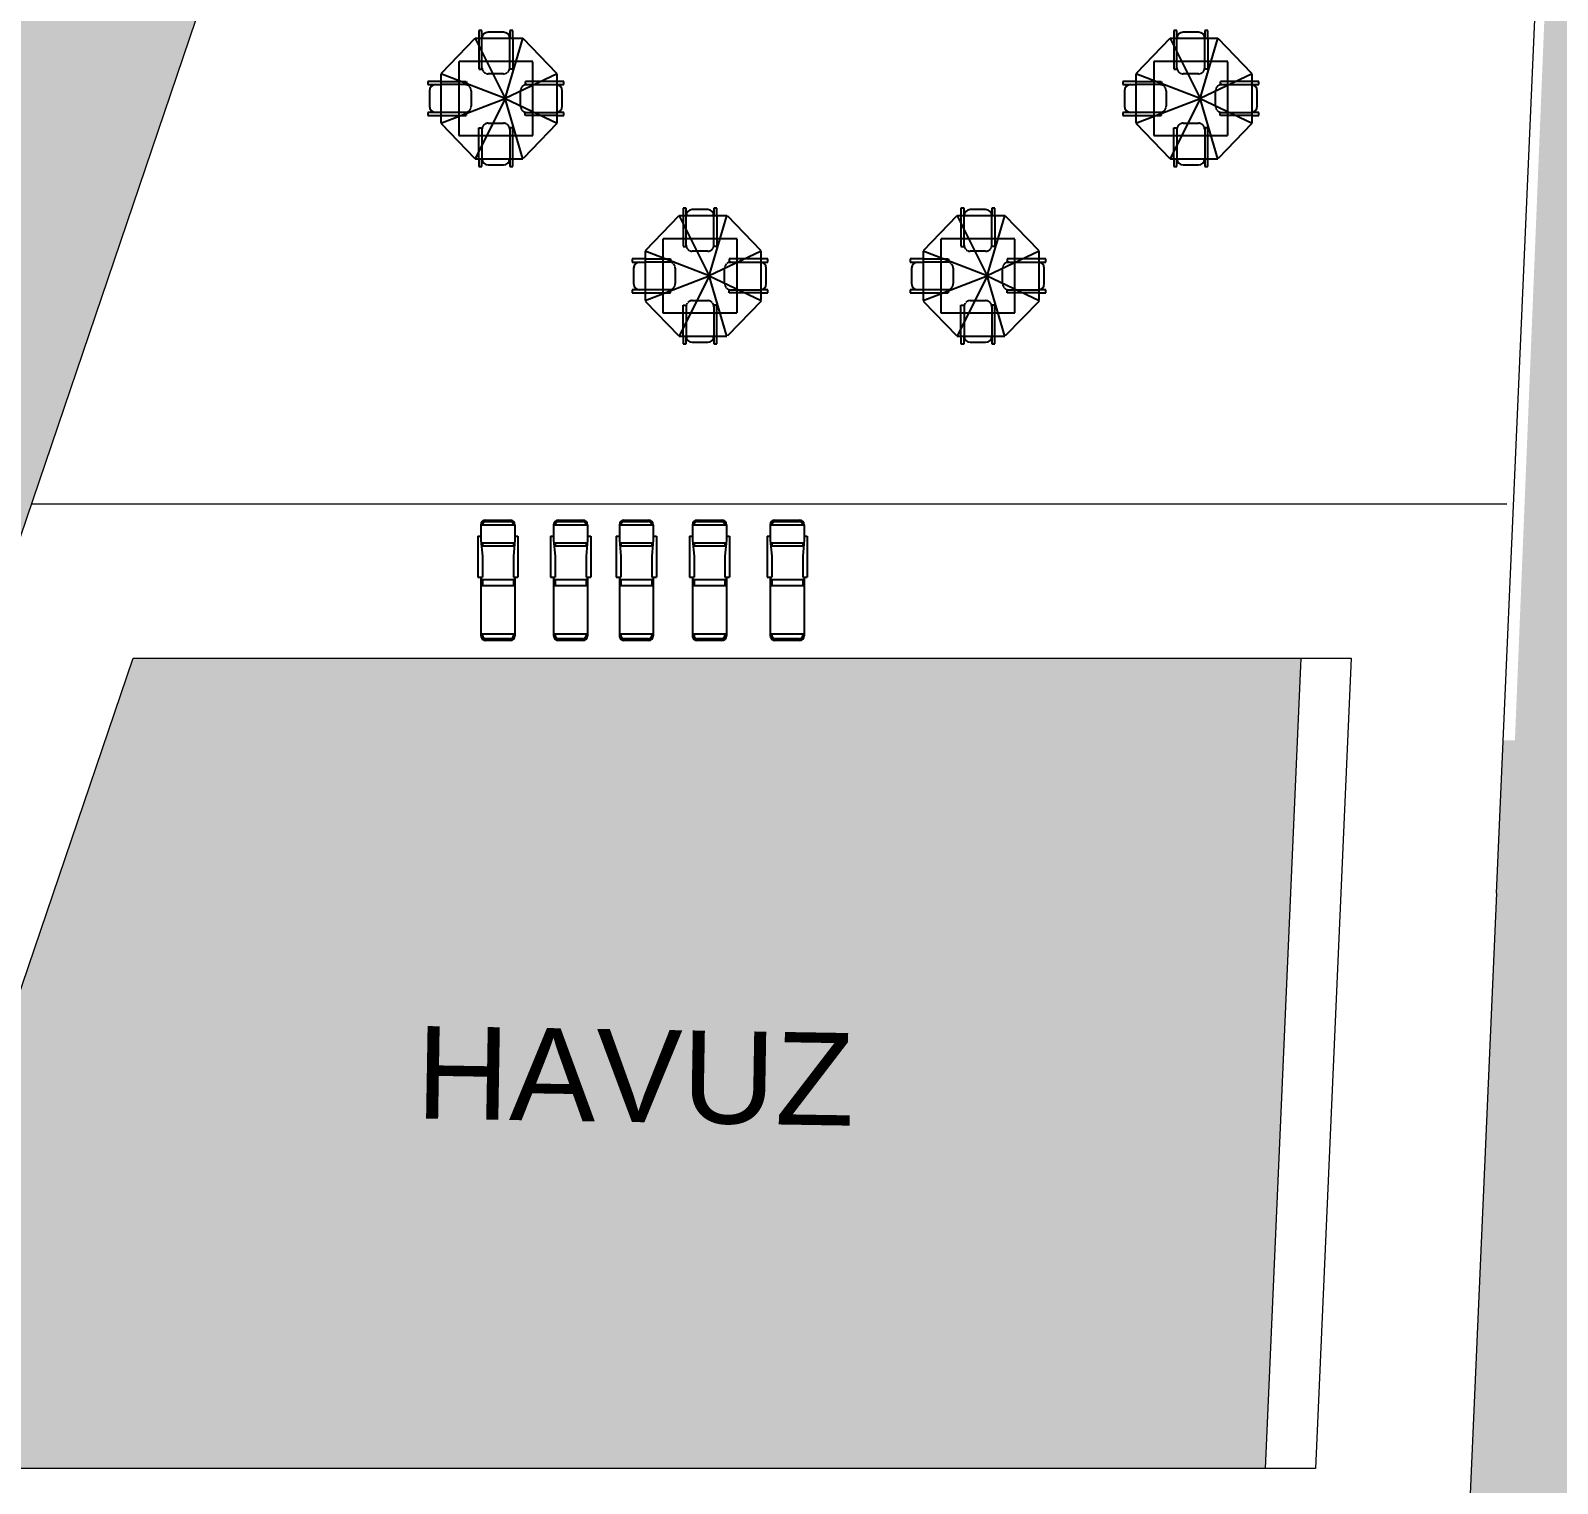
# Model space of a CAD drawing. Header units: centimetres. Extents: x 63871 to 181827, y -95930 to 42199.
# Drawn here: x 173130 to 176099, y -20562 to -17737 of the extents above; entities that cross this region are included whole.
import ezdxf

# ---------------------------------------------------------------- set-up
doc = ezdxf.new("R2010")
doc.units = ezdxf.units.CM
doc.linetypes.add('HIDDEN', pattern=[0.375, 0.25, -0.125])
for name, color, linetype, lineweight in [('ARA SINIRLAR', 225, 'Continuous', 15), ('ARM_Pen_No__252', 8, 'Continuous', 18), ('ROL_CEPHE', 1, 'Continuous', 0)]:
    doc.layers.add(name, color=color, linetype=linetype, lineweight=lineweight)
doc.layers.add('NOITHAT', color=21, linetype='Continuous')
doc.styles.get("Standard").update_dxf_attribs({"font": 'Arial.ttf'})

# ---------------------------------------------------------------- blocks, each defined once
blk = doc.blocks.new('02PLCH01')
at = {"color": 0, "linetype": 'ByBlock'}
for p, q in [((0, 5), (0, 21)), ((1, 5), (1, 21)), ((3, 2), (3, 24)), ((3, 24), (13, 24)), ((10.5, 24), (10.5, 26)), ((10.5, 26), (37, 26)), ((13, 24), (23.5, 23)), ((15, 23.809524), (15, 2.190476)), ((15, 23), (17, 23)), ((17, 23.619048), (17, 2.380952)), ((23.5, 23), (37, 23)), ((37, 23), (37, 26)), ((37, 24), (75, 24)), ((38.5, 2), (38.5, 24)), ((38.5, 23), (42.5, 23)), ((42.5, 2), (42.5, 24)), ((74, 24), (74, 2)), ((74, 23), (75, 23)), ((77, 21), (77, 5)), ((78, 21), (78, 5)), ((3, 2), (13, 2)), ((10.5, 0), (10.5, 2)), ((10.5, 0), (37, 0)), ((13, 2), (23.5, 3)), ((15, 3), (17, 3)), ((23.5, 3), (37, 3)), ((37, 0), (37, 3)), ((37, 2), (75, 2)), ((38.5, 3), (42.5, 3)), ((74, 3), (75, 3))]:
    blk.add_line(p, q, dxfattribs=at)
for centre, radius, start, end in [((3, 21), 3, 90, 180), ((3, 21), 2, 90, 180), ((75, 21), 3, 0, 90), ((75, 21), 2, 0, 90), ((3, 5), 3, 180, 270), ((3, 5), 2, 180, 270), ((75, 5), 2, 270, 0), ((75, 5), 3, 270, 0)]:
    blk.add_arc(centre, radius, start, end, dxfattribs=at)
at = {"color": 0, "linetype": 'ByBlock', "flags": 3}
blk.add_attdef('ITEM', (0, -14), '', height=6, dxfattribs=at)
blk = doc.blocks.new('02PUTB02')
at = {"color": 0, "linetype": 'ByBlock'}
for p, q in [((-13, 44), (-13, 39)), ((-11, 44), (-13, 44)), ((-11, 39), (-11, 44)), ((3, 43), (-7, 43)), ((9, 44), (7, 44)), ((7, 44), (7, 39)), ((9, 39), (9, 44)), ((-15.64, 38.89), (-37.46, 16.27)), ((15.49, 39), (-15.38, 39)), ((-15.38, 39), (4, 0)), ((4, 0), (15.49, 39)), ((37.58, 16.27), (15.74, 38.89)), ((-46, 11), (-46, 9)), ((-37.57, 11), (-46, 11)), ((4, 0), (-37.57, 16)), ((-37.57, 16), (-37.57, -16)), ((37.68, 16), (4, 0)), ((37.68, -16), (37.68, 16)), ((42, 11), (37.68, 11)), ((42, 9), (42, 11)), ((-46, 9), (-37.57, 9)), ((-45, 5), (-45, -5)), ((-37.57, -16), (4, 0)), ((4, 0), (-15.38, -39)), ((4, 0), (37.68, -16)), ((15.49, -39), (4, 0)), ((37.68, 9), (42, 9)), ((41, -5), (41, 5)), ((-37.57, -9), (-46, -9)), ((-46, -9), (-46, -11)), ((42, -9), (37.68, -9)), ((42, -11), (42, -9)), ((-46, -11), (-37.57, -11)), ((-37.46, -16.27), (-15.64, -38.89)), ((37.58, -16.27), (15.74, -38.89)), ((37.68, -11), (42, -11)), ((-15.38, -39), (15.49, -39)), ((-13, -39), (-13, -44)), ((-11, -44), (-11, -39)), ((7, -39), (7, -44)), ((9, -44), (9, -39)), ((-13, -44), (-11, -44)), ((-7, -43), (3, -43)), ((7, -44), (9, -44))]:
    blk.add_line(p, q, dxfattribs=at)
at = {"color": 0, "linetype": 'HIDDEN'}
for p, q in [((-13, 39), (-13, 19)), ((-11, 19), (-11, 39)), ((7, 19), (7, 39)), ((9, 39), (9, 19)), ((22, 24), (-26, 24)), ((-26, 24), (-26, -24)), ((22, -24), (22, 24)), ((-37.57, 11), (-21, 11)), ((-21, 11), (-21, 9)), ((-13, 19), (-11, 19)), ((3, 16), (-7, 16)), ((9, 19), (7, 19)), ((37.68, 11), (17, 11)), ((17, 11), (17, 9)), ((-21, 9), (-37.57, 9)), ((-18, 5), (-18, -5)), ((14, -5), (14, 5)), ((17, 9), (37.68, 9)), ((-21, -9), (-37.57, -9)), ((-21, -11), (-21, -9)), ((17, -9), (37.68, -9)), ((17, -11), (17, -9)), ((-37.57, -11), (-21, -11)), ((-13, -39), (-13, -19)), ((-13, -19), (-11, -19)), ((-11, -19), (-11, -39)), ((-7, -16), (3, -16)), ((9, -19), (7, -19)), ((7, -19), (7, -39)), ((9, -39), (9, -19)), ((37.68, -11), (17, -11)), ((-26, -24), (22, -24))]:
    blk.add_line(p, q, dxfattribs=at)
at = {"color": 0, "linetype": 'ByBlock'}
for centre, start, end in [((-7, 39), 90, 180), ((3, 39), 0, 90), ((-41, 5), 90, 180), ((37, 5), 0, 90), ((-41, -5), 180, 270), ((37, -5), 270, 0), ((-7, -39), 180, 270), ((3, -39), 270, 0)]:
    blk.add_arc(centre, 4, start, end, dxfattribs=at)
at = {"color": 0, "linetype": 'HIDDEN'}
for centre, start, end in [((-7, 20), 180, 270), ((3, 20), 270, 0), ((-22, 5), 0, 90), ((18, 5), 90, 180), ((-22, -5), 270, 0), ((18, -5), 180, 270), ((-7, -20), 90, 180), ((3, -20), 0, 90)]:
    blk.add_arc(centre, 4, start, end, dxfattribs=at)

msp = doc.modelspace()

# ---------------------------------------------------------------- hatches: boundary and pattern name
at = {"layer": 'ARM_Pen_No__252'}
h = msp.add_hatch(dxfattribs=at)
h.set_pattern_fill('AR-HBONE', color=256, scale=0.51)
h.set_pattern_definition([(45, (0, -50000), (0, 73.27889), [155.448, -51.816]), (135, (36.64, -49963.36), (7e-15, 73.27889), [155.448, -51.816])])
h.paths.add_polyline_path([(175831.7, -22792.7), (175698, -25837), (170756.8, -25732.5), (171754.5, -22792.7)], flags=16)
h.paths.add_polyline_path([(172826.5, -19554.1), (175594.7, -11397.4), (175086.1, -11173.9), (170154.1, -25719.7), (167433.7, -25662.2), (167268.2, -26108.9), (178575.2, -26347.5), (178595, -25898.2), (176249, -25848.6), (176859.4, -11953.3), (176318.3, -11715.5), (176016.1, -19117.2), (175993.1, -19117.2), (175975.4, -19521.1)])
h.paths.add_polyline_path([(175975.4, -19521.1), (172826.5, -19554.1), (171829.1, -22492.9), (175844.9, -22492.9)])
h = msp.add_hatch(dxfattribs=at)
h.set_pattern_fill('AR-CONC', color=256, scale=0.51)
h.set_pattern_definition([(50, (177987.134, -34843.48), (92.91418, -8.12893), [9.7155, -106.8705]), (355, (177987.13, -34843.48), (-17.97414, 97.439), [7.7724, -85.4967]), (100.45144, (177994.88, -34844.16), (74.94004, 89.31005), [8.2569, -90.826]), (46.1842, (177987.13, -34817.58), (138.2503, -21.4416), [14.5732, -160.3057]), (96.6356, (177998.66, -34819.36), (121.0761, 126.1873), [12.3854, -136.2392]), (351.1842, (177987.13, -34817.58), (121.0761, 126.1873), [11.6586, -128.2445]), (21, (178000.09, -34824.05), (77.32334, -52.15525), [9.7155, -106.8705]), (326, (178000.09, -34824.05), (31.51903, 93.93586), [7.7724, -85.4964]), (71.45144, (178006.53, -34828.4), (108.84237, 41.7806), [8.2569, -90.82587]), (37.5, (177987.134, -34843.483), (1.57519, 43.12307), [0, -84.46008, 0, -86.7918, 0, -85.82025]), (7.5, (177987.134, -34843.483), (34.07803, 51.09209), [0, -49.48428, 0, -82.51698, 0, -32.70885]), (327.5, (177958.247, -34843.483), (69.1512, -2.92166), [0, -32.385, 0, -101.0412, 0, -134.0739]), (317.5, (177945.29, -34843.483), (75.54588, 12.9675), [0, -42.1005, 0, -67.10172, 0, -95.2119])])
h.paths.add_polyline_path([(175599.8, -18956.8), (173329.1, -18956.8), (172794.1, -20533), (175530.6, -20533)])

# ---------------------------------------------------------------- linework, layer by layer
at = {"layer": 'ARA SINIRLAR', "color": 5}
for p, q in [((173131, -18656.8), (176000.6, -18656.8)), ((172794.1, -20533), (173329.1, -18956.8)), ((173329.1, -18956.8), (175697.7, -18956.8)), ((175599.8, -18956.8), (175530.6, -20533)), ((175697.7, -18956.8), (175628.5, -20533)), ((175980.1, -19414.2), (175844.9, -22492.9)), ((175628.5, -20533), (172794.1, -20533))]:
    msp.add_line(p, q, dxfattribs=at)
at = {"layer": 'ARA SINIRLAR'}
for points in [[(175594.7, -11397.4), (172974.8, -19117.2)], [(175980.1, -19414.2), (176318.3, -11715.5)]]:
    msp.add_lwpolyline(points, dxfattribs=at)

# ---------------------------------------------------------------- block references
at = {"layer": 'NOITHAT', "linetype": 'Continuous', "xscale": 3, "yscale": 3, "zscale": 3}
for p in [(174040.6, -17868.8), (175391.9, -17868.8), (174437.5, -18213.8), (174978, -18213.8)]:
    msp.add_blockref('02PUTB02', p, dxfattribs=at)
at = {"layer": 'NOITHAT', "linetype": 'Continuous', "xscale": 3, "yscale": 3, "zscale": 3, "rotation": 270}
for p in [(173999.6, -18688.5), (174141, -18688.5), (174268.7, -18688.5), (174410.9, -18688.5), (174562.2, -18688.5)]:
    msp.add_blockref('02PLCH01', p, dxfattribs=at)

# ---------------------------------------------------------------- texts
at = {"layer": 'ROL_CEPHE', "lineweight": 0}
msp.add_text('HAVUZ', height=180, rotation=359.0519, dxfattribs=at).set_placement((173878.3, -19852.2))

doc.saveas('drawing.dxf')
